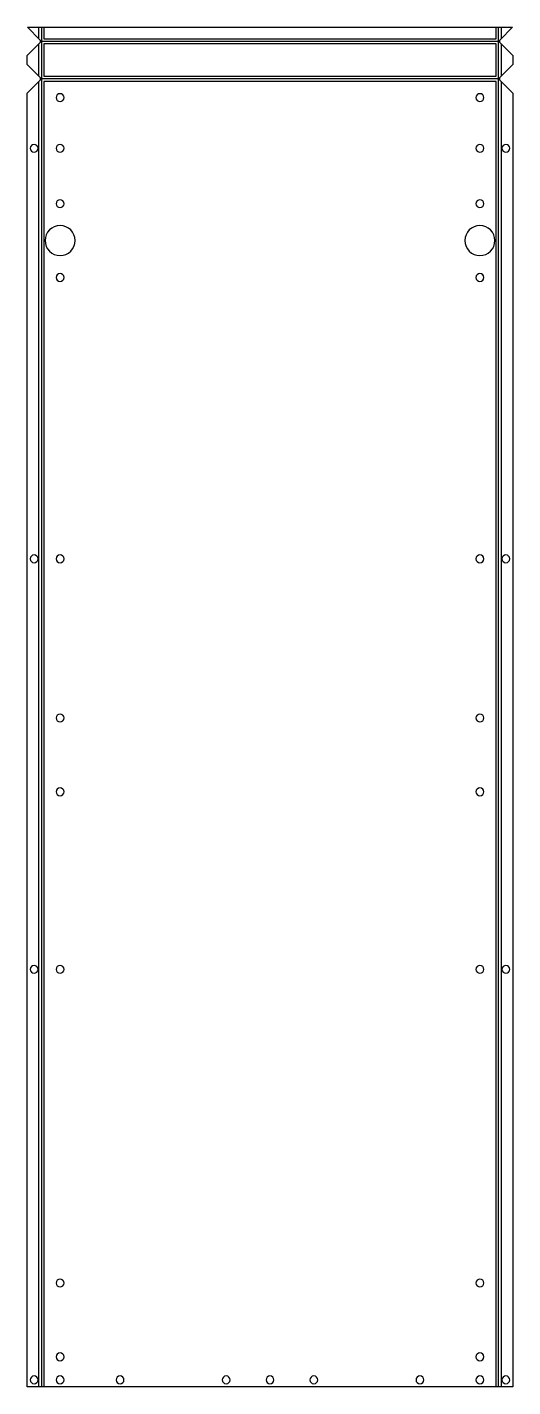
# Model space of a CAD drawing. Header units: millimetres. Extents: x 0 to 211, y 0 to 590.
import ezdxf

# ---------------------------------------------------------------- set-up
doc = ezdxf.new("R2010")
doc.units = ezdxf.units.MM

msp = doc.modelspace()

# ---------------------------------------------------------------- linework, layer by layer
at = {"layer": 'BEND'}
for p, q in [((6.13, 589.52), (6.13, 583.39)), ((204.39, 583.39), (204.39, 589.52)), ((204.74, 583.39), (5.79, 583.39)), ((6.13, 583.39), (6.13, 567.13)), ((204.39, 567.13), (204.39, 583.39)), ((204.74, 567.13), (5.79, 567.13)), ((6.13, 567.13), (6.13, 0)), ((204.39, 0), (204.39, 567.13))]:
    msp.add_line(p, q, dxfattribs=at)
at = {"layer": 'BEND_EXTENT'}
for p, q in [((5, 584.59), (5, 589.52)), ((7.26, 589.52), (7.26, 584.52)), ((7.26, 584.52), (203.26, 584.52)), ((203.26, 584.52), (203.26, 589.52)), ((205.52, 589.52), (205.52, 584.59)), ((5, 568.33), (5, 582.19)), ((205.52, 582.19), (205.52, 568.33)), ((7.26, 566), (7.26, 0)), ((203.26, 566), (7.26, 566)), ((203.26, 0), (203.26, 566)), ((5, 0), (5, 565.93)), ((205.52, 565.93), (205.52, 0))]:
    msp.add_line(p, q, dxfattribs=at)
msp.add_lwpolyline([(203.26, 568.26), (203.26, 582.26), (7.26, 582.26), (7.26, 568.26)], close=True, dxfattribs=at)
at = {"layer": 'INTERIOR_PROFILES', "extrusion": (0, 0, -1)}
for centre, radius in [((-14.26, 559), 1.7), ((-196.26, 559), 1.7), ((-3, 537), 1.7), ((-14.26, 537), 1.7), ((-196.26, 537), 1.7), ((-207.52, 537), 1.7), ((-14.26, 513), 1.7), ((-196.26, 513), 1.7), ((-14.26, 497), 6.5), ((-196.26, 497), 6.5), ((-14.26, 481), 1.7), ((-196.26, 481), 1.7), ((-3, 359), 1.7), ((-14.26, 359), 1.7), ((-196.26, 359), 1.7), ((-207.52, 359), 1.7), ((-14.26, 290), 1.7), ((-196.26, 290), 1.7), ((-14.26, 258), 1.7), ((-196.26, 258), 1.7), ((-3, 181), 1.7), ((-14.26, 181), 1.7), ((-196.26, 181), 1.7), ((-207.52, 181), 1.7), ((-14.26, 45), 1.7), ((-196.26, 45), 1.7), ((-14.26, 13), 1.7), ((-196.26, 13), 1.7), ((-3, 3), 1.7), ((-14.26, 3), 1.7), ((-40.26, 3), 1.7), ((-86.26, 3), 1.7), ((-105.26, 3), 1.7), ((-124.26, 3), 1.7), ((-170.26, 3), 1.7), ((-196.26, 3), 1.7), ((-207.52, 3), 1.7)]:
    msp.add_circle(centre, radius, dxfattribs=at)
at = {"layer": 'OUTER_PROFILES'}
msp.add_lwpolyline([(205.03, 582.69), (210.52, 577.19), (210.52, 573.33), (205.03, 567.84, 0.414214), (205.03, 566.42), (210.52, 560.93), (210.52, 0), (0, 0), (0, 560.93), (5.49, 566.42, 0.414214), (5.49, 567.84), (0, 573.33), (0, 577.19), (5.49, 582.69, 0.414214), (5.49, 584.1), (0.07, 589.52), (210.45, 589.52), (205.03, 584.1, 0.414214)], format="xyb", close=True, dxfattribs=at)

doc.saveas('drawing.dxf')
